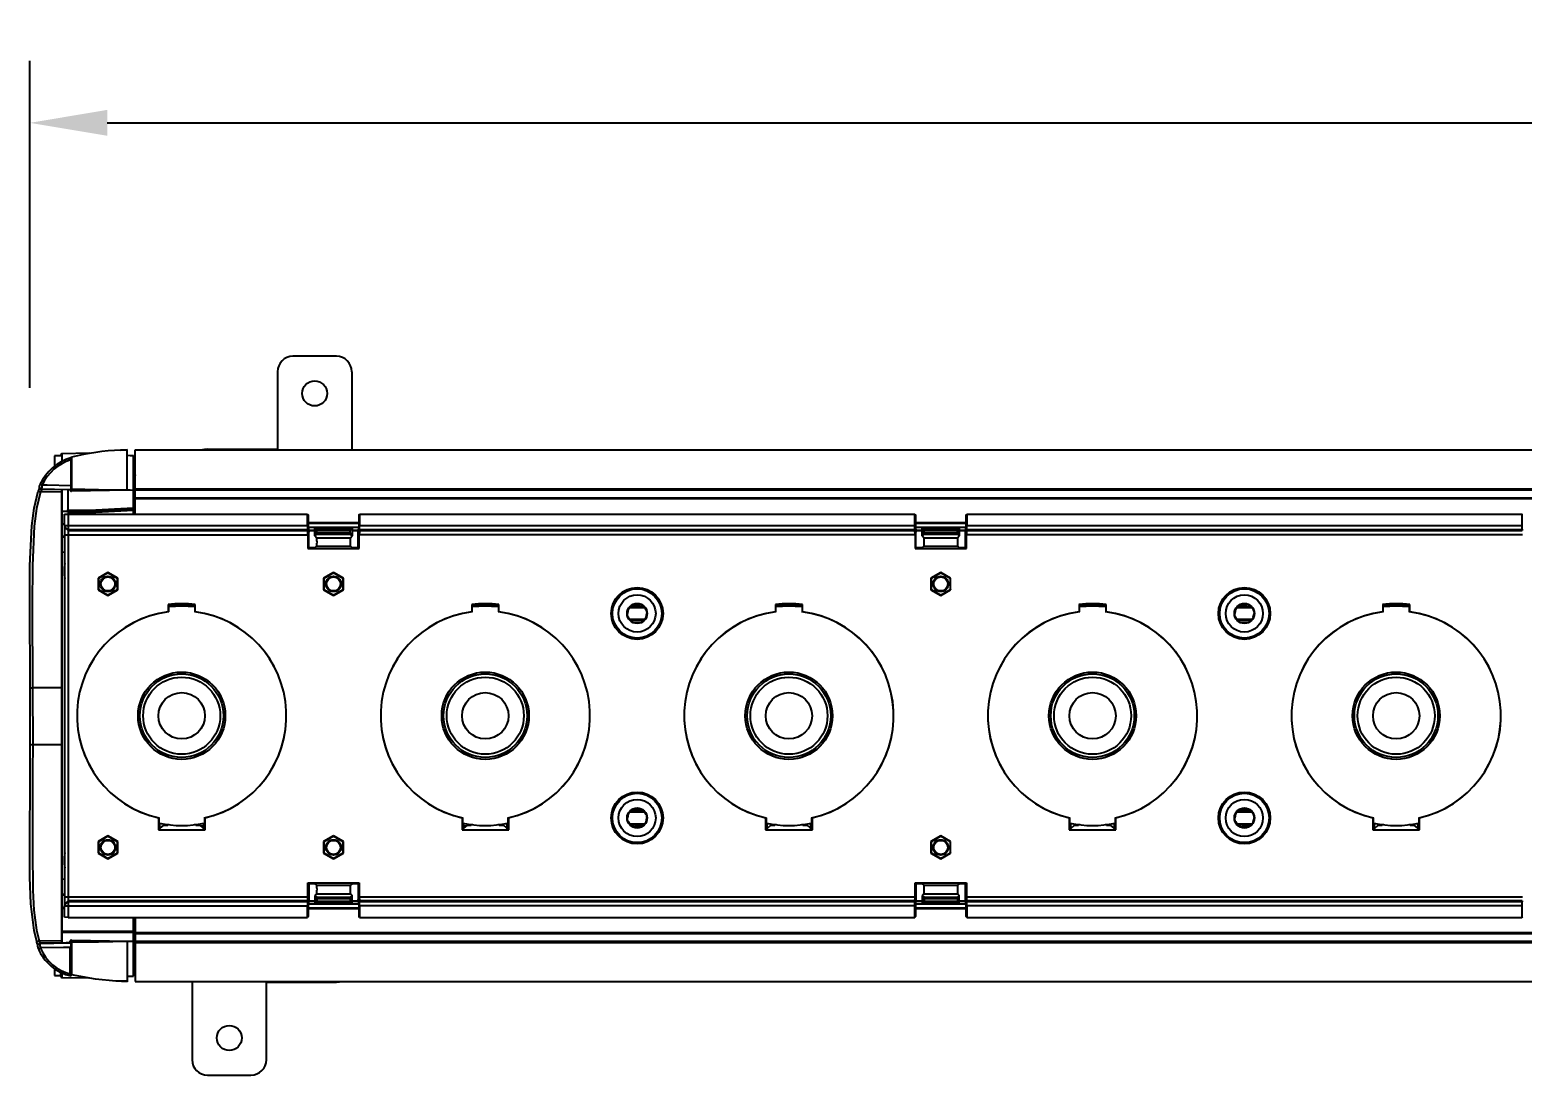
# Model space of a CAD drawing. Header units: inches. Extents: x 2.5 to 102.3, y 2 to 82.2.
# Drawn here: x 2.51 to 14.55, y 5.64 to 14.07 of the extents above; entities that cross this region are included whole.
import ezdxf

# ---------------------------------------------------------------- set-up
doc = ezdxf.new("R2010")
doc.units = ezdxf.units.IN
doc.header["$MEASUREMENT"] = 0
doc.layers.add('DIM', color=1, linetype='Continuous')
doc.styles.add('Arial', font='arial.ttf')
doc.dimstyles.new('ETC EU Metric & ANSI.50 Stacked', dxfattribs={"dimscale": 2.666667, "dimtxt": 0.5, "dimasz": 0.625, "dimexe": 0.5, "dimexo": 0.5, "dimgap": 0.166667, "dimtad": 0, "dimtih": 1, "dimtoh": 1, "dimdec": 0, "dimlfac": 25.4, "dimzin": 4, "dimdsep": 46, "dimtxsty": 'Arial', "dimcen": 0.25, "dimadec": 0, "dimazin": 0, "dimtfac": 0.75, "dimtdec": 0, "dimtofl": 0, "dimtmove": 0, "dimatfit": 3, "dimfxl": 1, "dimtolj": 1, "dimtzin": 0, "dimarcsym": 0})

# ---------------------------------------------------------------- blocks, each defined once
blk = doc.blocks.new('*D1')
at = {"layer": 'Defpoints', "color": 0, "transparency": 16777216}
for p in [(80.911, 13.319), (2.513, 10.68), (80.911, 10.68)]:
    blk.add_point(p, dxfattribs=at)
at = {"layer": 'DIM', "color": 0, "lineweight": -2, "transparency": 16777216}
for p, q in [((2.513, 11.18), (2.513, 13.819)), ((80.911, 11.18), (80.911, 13.819)), ((3.138, 13.319), (40.247, 13.319)), ((80.286, 13.319), (43.177, 13.319))]:
    blk.add_line(p, q, dxfattribs=at)
at = {"layer": 'DIM', "color": 0, "transparency": 16777216}
for points in [[(3.138, 13.424), (3.138, 13.215), (2.513, 13.319)], [(80.286, 13.424), (80.286, 13.215), (80.911, 13.319)]]:
    blk.add_solid(points, dxfattribs=at)
at = {"layer": 'DIM', "color": 0, "transparency": 16777216, "char_height": 0.5, "attachment_point": 5, "style": 'Arial'}
for s, insert in [('\\A1;1991mm', (41.712, 13.741)), ('\\A1;[78.40"]', (41.712, 12.832))]:
    blk.add_mtext(s, dxfattribs=dict(at, insert=insert))

msp = doc.modelspace()

# ---------------------------------------------------------------- linework, layer by layer
for p, q in [((4.986, 11.436), (4.636, 11.436)), ((4.511, 11.311), (4.511, 10.686)), ((5.111, 11.311), (5.111, 10.68)), ((2.762, 10.634), (2.712, 10.634)), ((2.712, 10.634), (2.712, 10.543)), ((2.762, 10.632), (2.762, 10.639)), ((2.995, 10.653), (2.771, 10.649)), ((2.771, 10.649), (2.771, 10.588)), ((2.772, 10.604), (2.772, 10.588)), ((2.844, 10.617), (2.844, 10.367)), ((2.846, 10.62), (2.848, 10.621)), ((3.245, 10.679), (3.298, 10.683)), ((3.298, 10.678), (3.245, 10.679)), ((3.298, 10.355), (3.298, 10.683)), ((3.348, 10.354), (3.348, 10.636)), ((3.363, 10.68), (80.063, 10.68)), ((3.363, 10.163), (3.363, 10.68)), ((3.947, 10.686), (4.511, 10.686)), ((2.772, 10.574), (2.772, 10.569)), ((3.348, 10.518), (3.363, 10.519)), ((2.768, 10.359), (2.768, 6.703)), ((2.772, 10.359), (2.772, 6.702)), ((2.819, 10.358), (2.819, 10.194)), ((2.838, 10.357), (2.838, 10.359)), ((2.838, 10.357), (2.849, 10.357)), ((2.848, 10.363), (2.848, 10.363)), ((2.849, 10.363), (2.849, 10.357)), ((2.849, 10.357), (3.023, 10.36)), ((3.348, 10.418), (3.363, 10.419)), ((3.361, 10.409), (3.348, 10.408)), ((3.348, 10.406), (3.362, 10.407)), ((3.363, 10.395), (3.348, 10.393)), ((3.348, 10.361), (3.363, 10.361)), ((3.363, 10.367), (80.063, 10.367)), ((2.768, 10.339), (2.599, 10.342)), ((3.31, 10.355), (2.849, 10.347)), ((3.363, 10.351), (3.348, 10.351)), ((3.348, 10.163), (3.348, 10.347)), ((80.063, 10.355), (3.363, 10.355)), ((3.363, 10.295), (80.063, 10.295)), ((80.063, 10.285), (3.363, 10.285)), ((2.993, 10.184), (2.772, 10.184)), ((2.793, 10.161), (2.823, 10.163)), ((2.793, 10.07), (2.793, 10.161)), ((2.819, 10.194), (2.994, 10.194)), ((2.993, 10.174), (2.822, 10.174)), ((2.822, 10.174), (2.822, 10.163)), ((2.823, 10.163), (2.823, 6.909)), ((2.823, 10.163), (4.753, 10.163)), ((3.348, 10.202), (2.993, 10.184)), ((3.348, 10.192), (2.993, 10.174)), ((2.993, 10.184), (2.993, 10.184)), ((2.994, 10.194), (3.348, 10.212)), ((3.348, 10.221), (3.363, 10.221)), ((3.363, 10.211), (3.348, 10.211)), ((4.753, 10.07), (4.753, 10.163)), ((4.753, 10.163), (4.758, 10.157)), ((4.758, 10.157), (4.758, 10.068)), ((5.169, 10.157), (5.174, 10.163)), ((5.169, 10.068), (5.169, 10.157)), ((5.174, 10.163), (5.174, 10.07)), ((5.174, 10.163), (9.653, 10.163)), ((9.653, 10.07), (9.653, 10.163)), ((9.653, 10.163), (9.658, 10.157)), ((9.658, 10.157), (9.658, 10.068)), ((10.069, 10.157), (10.074, 10.163)), ((10.069, 10.068), (10.069, 10.157)), ((10.074, 10.163), (10.074, 10.07)), ((10.074, 10.163), (14.553, 10.163)), ((14.553, 10.163), (14.553, 10.07)), ((14.558, 10.157), (14.553, 10.163)), ((2.793, 10.082), (2.772, 10.081)), ((2.793, 10.07), (4.753, 10.07)), ((2.794, 10.061), (2.823, 10.036)), ((2.794, 10.055), (2.794, 10.061)), ((2.794, 10.055), (2.823, 10.03)), ((2.796, 9.996), (4.756, 9.996)), ((2.796, 7.076), (2.796, 9.996)), ((4.754, 10.036), (2.823, 10.036)), ((2.823, 10.03), (4.755, 10.03)), ((4.755, 10.03), (4.754, 10.036)), ((4.756, 9.996), (4.756, 9.884)), ((4.758, 10.096), (5.169, 10.096)), ((5.169, 10.087), (4.758, 10.087)), ((4.758, 10.068), (4.763, 10.018)), ((4.759, 10.057), (5.168, 10.057)), ((5.168, 10.055), (4.759, 10.055)), ((4.762, 10.034), (4.813, 10.034)), ((4.762, 10.031), (4.813, 10.031)), ((4.763, 9.891), (4.763, 10.018)), ((4.813, 9.986), (4.813, 10.055)), ((4.813, 9.986), (4.828, 10.001)), ((4.828, 10.041), (4.814, 10.055)), ((4.828, 10.041), (5.098, 10.041)), ((4.828, 10.001), (5.098, 10.001)), ((4.829, 10.011), (4.829, 10.031)), ((4.829, 10.031), (5.098, 10.031)), ((4.829, 10.011), (5.098, 10.011)), ((5.098, 10.041), (5.113, 10.055)), ((5.098, 10.011), (5.098, 10.031)), ((5.113, 9.986), (5.098, 10.001)), ((5.113, 10.055), (5.113, 9.986)), ((5.113, 10.034), (5.165, 10.034)), ((5.113, 10.031), (5.165, 10.031)), ((5.163, 10.018), (5.169, 10.068)), ((5.163, 9.891), (5.163, 10.018)), ((5.171, 9.884), (5.171, 9.996)), ((9.656, 9.996), (5.171, 9.996)), ((5.173, 10.036), (5.172, 10.03)), ((5.172, 10.03), (9.655, 10.03)), ((9.654, 10.036), (5.173, 10.036)), ((5.174, 10.07), (9.653, 10.07)), ((9.655, 10.03), (9.654, 10.036)), ((9.656, 9.996), (9.656, 9.884)), ((9.658, 10.096), (10.069, 10.096)), ((10.069, 10.087), (9.658, 10.087)), ((9.658, 10.068), (9.663, 10.018)), ((9.659, 10.057), (10.068, 10.057)), ((10.068, 10.055), (9.659, 10.055)), ((9.662, 10.034), (9.713, 10.034)), ((9.662, 10.031), (9.713, 10.031)), ((9.663, 9.891), (9.663, 10.018)), ((9.713, 9.986), (9.713, 10.055)), ((9.713, 9.986), (9.728, 10.001)), ((9.728, 10.041), (9.714, 10.055)), ((9.728, 10.041), (9.998, 10.041)), ((9.728, 10.001), (9.998, 10.001)), ((9.729, 10.031), (9.998, 10.031)), ((9.729, 10.011), (9.729, 10.031)), ((9.729, 10.011), (9.998, 10.011)), ((9.998, 10.041), (10.013, 10.055)), ((9.998, 10.011), (9.998, 10.031)), ((10.013, 9.986), (9.998, 10.001)), ((10.013, 10.055), (10.013, 9.986)), ((10.013, 10.034), (10.065, 10.034)), ((10.013, 10.031), (10.065, 10.031)), ((10.063, 10.018), (10.069, 10.068)), ((10.063, 9.891), (10.063, 10.018)), ((10.071, 9.884), (10.071, 9.996)), ((14.556, 9.996), (10.071, 9.996)), ((10.073, 10.036), (10.072, 10.03)), ((10.072, 10.03), (14.555, 10.03)), ((14.554, 10.036), (10.073, 10.036)), ((10.074, 10.07), (14.553, 10.07)), ((14.554, 10.036), (14.555, 10.03)), ((2.772, 9.984), (2.796, 9.986)), ((2.796, 9.976), (2.772, 9.975)), ((4.756, 9.884), (4.763, 9.891)), ((4.756, 9.884), (5.171, 9.884)), ((4.813, 9.891), (4.763, 9.891)), ((4.827, 9.972), (4.813, 9.986)), ((4.813, 9.891), (4.827, 9.903)), ((4.827, 9.972), (5.099, 9.972)), ((4.827, 9.903), (5.099, 9.903)), ((5.099, 9.972), (5.113, 9.986)), ((5.113, 9.891), (5.099, 9.903)), ((5.163, 9.891), (5.113, 9.891)), ((5.171, 9.884), (5.163, 9.891)), ((9.656, 9.884), (9.663, 9.891)), ((9.656, 9.884), (10.071, 9.884)), ((9.713, 9.891), (9.663, 9.891)), ((9.727, 9.972), (9.713, 9.986)), ((9.713, 9.891), (9.727, 9.903)), ((9.727, 9.972), (9.999, 9.972)), ((9.727, 9.903), (9.999, 9.903)), ((9.999, 9.972), (10.013, 9.986)), ((10.013, 9.891), (9.999, 9.903)), ((10.063, 9.891), (10.013, 9.891)), ((10.071, 9.884), (10.063, 9.891)), ((2.772, 9.856), (2.796, 9.857)), ((3.143, 9.691), (3.063, 9.645)), ((3.063, 9.645), (3.063, 9.552)), ((3.066, 9.643), (3.063, 9.645)), ((3.143, 9.688), (3.066, 9.643)), ((3.066, 9.643), (3.066, 9.554)), ((3.223, 9.645), (3.143, 9.691)), ((3.143, 9.688), (3.143, 9.691)), ((3.221, 9.643), (3.143, 9.688)), ((3.221, 9.643), (3.223, 9.645)), ((3.221, 9.554), (3.221, 9.643)), ((3.223, 9.552), (3.223, 9.645)), ((4.963, 9.691), (4.883, 9.645)), ((4.883, 9.645), (4.883, 9.552)), ((4.886, 9.643), (4.883, 9.645)), ((4.963, 9.688), (4.886, 9.643)), ((4.886, 9.643), (4.886, 9.554)), ((5.043, 9.645), (4.963, 9.691)), ((4.963, 9.688), (4.963, 9.691)), ((5.041, 9.643), (4.963, 9.688)), ((5.041, 9.643), (5.043, 9.645)), ((5.041, 9.554), (5.041, 9.643)), ((5.043, 9.552), (5.043, 9.645)), ((9.863, 9.691), (9.783, 9.645)), ((9.783, 9.645), (9.783, 9.552)), ((9.786, 9.643), (9.783, 9.645)), ((9.863, 9.688), (9.786, 9.643)), ((9.786, 9.643), (9.786, 9.554)), ((9.943, 9.645), (9.863, 9.691)), ((9.863, 9.688), (9.863, 9.691)), ((9.941, 9.643), (9.863, 9.688)), ((9.941, 9.643), (9.943, 9.645)), ((9.941, 9.554), (9.941, 9.643)), ((9.943, 9.552), (9.943, 9.645)), ((2.772, 9.534), (2.768, 9.534)), ((3.066, 9.554), (3.063, 9.552)), ((3.063, 9.552), (3.143, 9.506)), ((3.066, 9.554), (3.143, 9.509)), ((3.143, 9.509), (3.221, 9.554)), ((3.143, 9.506), (3.223, 9.552)), ((3.221, 9.554), (3.223, 9.552)), ((4.886, 9.554), (4.883, 9.552)), ((4.883, 9.552), (4.963, 9.506)), ((4.886, 9.554), (4.963, 9.509)), ((4.963, 9.509), (5.041, 9.554)), ((4.963, 9.506), (5.043, 9.552)), ((5.041, 9.554), (5.043, 9.552)), ((9.786, 9.554), (9.783, 9.552)), ((9.783, 9.552), (9.863, 9.506)), ((9.786, 9.554), (9.863, 9.509)), ((9.863, 9.509), (9.941, 9.554)), ((9.863, 9.506), (9.943, 9.552)), ((9.941, 9.554), (9.943, 9.552)), ((3.143, 9.509), (3.143, 9.506)), ((3.629, 9.433), (3.629, 9.374)), ((3.638, 9.424), (3.629, 9.433)), ((3.633, 9.374), (3.633, 9.421)), ((3.637, 9.416), (3.738, 9.422)), ((3.64, 9.424), (3.64, 9.424)), ((3.64, 9.424), (3.64, 9.416)), ((3.738, 9.422), (3.84, 9.416)), ((3.837, 9.424), (3.837, 9.424)), ((3.837, 9.416), (3.837, 9.424)), ((3.838, 9.424), (3.848, 9.433)), ((3.844, 9.421), (3.844, 9.374)), ((3.848, 9.374), (3.848, 9.433)), ((4.963, 9.509), (4.963, 9.506)), ((6.079, 9.433), (6.079, 9.374)), ((6.088, 9.424), (6.079, 9.433)), ((6.083, 9.374), (6.083, 9.421)), ((6.087, 9.416), (6.188, 9.422)), ((6.09, 9.424), (6.09, 9.424)), ((6.09, 9.424), (6.09, 9.416)), ((6.188, 9.422), (6.29, 9.416)), ((6.287, 9.424), (6.287, 9.424)), ((6.287, 9.416), (6.287, 9.424)), ((6.288, 9.424), (6.298, 9.433)), ((6.294, 9.421), (6.294, 9.374)), ((6.298, 9.374), (6.298, 9.433)), ((7.352, 9.409), (7.473, 9.409)), ((7.384, 9.433), (7.359, 9.417)), ((7.47, 9.414), (7.363, 9.414)), ((7.365, 9.416), (7.469, 9.416)), ((7.379, 9.43), (7.434, 9.43)), ((7.382, 9.432), (7.43, 9.432)), ((7.444, 9.433), (7.414, 9.439)), ((7.486, 9.39), (7.469, 9.416)), ((8.529, 9.433), (8.529, 9.374)), ((8.538, 9.424), (8.529, 9.433)), ((8.533, 9.374), (8.533, 9.421)), ((8.537, 9.416), (8.638, 9.422)), ((8.54, 9.424), (8.54, 9.424)), ((8.54, 9.424), (8.54, 9.416)), ((8.638, 9.422), (8.74, 9.416)), ((8.737, 9.424), (8.737, 9.424)), ((8.737, 9.416), (8.737, 9.424)), ((8.738, 9.424), (8.748, 9.433)), ((8.744, 9.421), (8.744, 9.374)), ((8.748, 9.374), (8.748, 9.433)), ((9.863, 9.509), (9.863, 9.506)), ((10.979, 9.433), (10.979, 9.374)), ((10.988, 9.424), (10.979, 9.433)), ((10.983, 9.374), (10.983, 9.421)), ((10.987, 9.416), (11.088, 9.422)), ((10.99, 9.424), (10.99, 9.424)), ((10.99, 9.424), (10.99, 9.416)), ((11.088, 9.422), (11.19, 9.416)), ((11.187, 9.424), (11.187, 9.424)), ((11.187, 9.416), (11.187, 9.424)), ((11.188, 9.424), (11.198, 9.433)), ((11.194, 9.421), (11.194, 9.374)), ((11.198, 9.374), (11.198, 9.433)), ((12.252, 9.409), (12.373, 9.409)), ((12.284, 9.433), (12.259, 9.417)), ((12.37, 9.414), (12.263, 9.414)), ((12.265, 9.416), (12.369, 9.416)), ((12.279, 9.43), (12.334, 9.43)), ((12.282, 9.432), (12.33, 9.432)), ((12.344, 9.433), (12.314, 9.439)), ((12.386, 9.39), (12.369, 9.416)), ((13.429, 9.433), (13.429, 9.374)), ((13.438, 9.424), (13.429, 9.433)), ((13.433, 9.374), (13.433, 9.421)), ((13.437, 9.416), (13.538, 9.422)), ((13.44, 9.424), (13.44, 9.424)), ((13.44, 9.424), (13.44, 9.416)), ((13.538, 9.422), (13.64, 9.416)), ((13.637, 9.424), (13.637, 9.424)), ((13.637, 9.416), (13.637, 9.424)), ((13.638, 9.424), (13.648, 9.433)), ((13.644, 9.421), (13.644, 9.374)), ((13.648, 9.374), (13.648, 9.433)), ((7.342, 9.392), (7.335, 9.362)), ((7.341, 9.332), (7.358, 9.306)), ((7.353, 9.314), (7.476, 9.314)), ((7.356, 9.309), (7.471, 9.309)), ((7.469, 9.306), (7.358, 9.306)), ((7.377, 9.292), (7.448, 9.292)), ((7.383, 9.289), (7.413, 9.283)), ((7.443, 9.289), (7.468, 9.306)), ((12.242, 9.392), (12.235, 9.362)), ((12.241, 9.332), (12.258, 9.306)), ((12.253, 9.314), (12.376, 9.314)), ((12.256, 9.309), (12.371, 9.309)), ((12.369, 9.306), (12.258, 9.306)), ((12.277, 9.292), (12.348, 9.292)), ((12.283, 9.289), (12.313, 9.283)), ((12.343, 9.289), (12.368, 9.306)), ((2.516, 8.3), (2.516, 8.762)), ((2.768, 8.761), (2.535, 8.762)), ((2.535, 8.762), (2.536, 8.301)), ((2.768, 8.301), (2.536, 8.301)), ((3.55, 7.712), (3.55, 7.615)), ((3.556, 7.664), (3.556, 7.712)), ((3.921, 7.712), (3.921, 7.664)), ((3.927, 7.615), (3.927, 7.712)), ((6, 7.712), (6, 7.615)), ((6.006, 7.664), (6.006, 7.712)), ((6.371, 7.712), (6.371, 7.664)), ((6.377, 7.615), (6.377, 7.712)), ((7.342, 7.742), (7.335, 7.712)), ((7.474, 7.758), (7.351, 7.758)), ((7.353, 7.761), (7.472, 7.761)), ((7.47, 7.764), (7.356, 7.764)), ((7.358, 7.766), (7.469, 7.766)), ((7.384, 7.783), (7.359, 7.767)), ((7.379, 7.78), (7.45, 7.78)), ((7.444, 7.783), (7.414, 7.789)), ((7.486, 7.74), (7.469, 7.766)), ((8.45, 7.712), (8.45, 7.615)), ((8.456, 7.664), (8.456, 7.712)), ((8.821, 7.712), (8.821, 7.664)), ((8.827, 7.615), (8.827, 7.712)), ((10.9, 7.712), (10.9, 7.615)), ((10.906, 7.664), (10.906, 7.712)), ((11.271, 7.712), (11.271, 7.664)), ((11.277, 7.615), (11.277, 7.712)), ((12.242, 7.742), (12.235, 7.712)), ((12.374, 7.758), (12.251, 7.758)), ((12.253, 7.761), (12.372, 7.761)), ((12.37, 7.764), (12.256, 7.764)), ((12.258, 7.766), (12.369, 7.766)), ((12.284, 7.783), (12.259, 7.767)), ((12.279, 7.78), (12.35, 7.78)), ((12.344, 7.783), (12.314, 7.789)), ((12.386, 7.74), (12.369, 7.766)), ((13.35, 7.712), (13.35, 7.615)), ((13.356, 7.664), (13.356, 7.712)), ((13.721, 7.712), (13.721, 7.664)), ((13.727, 7.615), (13.727, 7.712)), ((3.55, 7.615), (3.563, 7.628)), ((3.55, 7.615), (3.927, 7.615)), ((3.563, 7.628), (3.563, 7.66)), ((3.565, 7.63), (3.593, 7.654)), ((3.593, 7.654), (3.593, 7.662)), ((3.593, 7.654), (3.625, 7.654)), ((3.851, 7.654), (3.884, 7.654)), ((3.884, 7.654), (3.884, 7.662)), ((3.912, 7.63), (3.884, 7.654)), ((3.913, 7.644), (3.896, 7.644)), ((3.913, 7.66), (3.913, 7.628)), ((3.927, 7.615), (3.913, 7.628)), ((6, 7.615), (6.013, 7.628)), ((6, 7.615), (6.377, 7.615)), ((6.013, 7.628), (6.013, 7.66)), ((6.031, 7.644), (6.013, 7.644)), ((6.015, 7.63), (6.043, 7.654)), ((6.043, 7.654), (6.043, 7.662)), ((6.043, 7.654), (6.075, 7.654)), ((6.301, 7.654), (6.334, 7.654)), ((6.334, 7.654), (6.334, 7.662)), ((6.362, 7.63), (6.334, 7.654)), ((6.363, 7.66), (6.363, 7.628)), ((6.377, 7.615), (6.363, 7.628)), ((7.341, 7.682), (7.358, 7.656)), ((7.353, 7.663), (7.475, 7.663)), ((7.356, 7.659), (7.464, 7.659)), ((7.462, 7.656), (7.358, 7.656)), ((7.383, 7.639), (7.413, 7.633)), ((7.393, 7.642), (7.448, 7.642)), ((7.397, 7.641), (7.445, 7.641)), ((7.443, 7.639), (7.468, 7.656)), ((8.45, 7.615), (8.463, 7.628)), ((8.45, 7.615), (8.827, 7.615)), ((8.463, 7.628), (8.463, 7.66)), ((8.465, 7.63), (8.493, 7.654)), ((8.493, 7.654), (8.493, 7.662)), ((8.493, 7.654), (8.525, 7.654)), ((8.751, 7.654), (8.784, 7.654)), ((8.784, 7.654), (8.784, 7.662)), ((8.812, 7.63), (8.784, 7.654)), ((8.813, 7.66), (8.813, 7.628)), ((8.827, 7.615), (8.813, 7.628)), ((10.9, 7.615), (10.913, 7.628)), ((10.9, 7.615), (11.277, 7.615)), ((10.913, 7.628), (10.913, 7.66)), ((10.915, 7.63), (10.943, 7.654)), ((10.943, 7.654), (10.943, 7.662)), ((10.943, 7.654), (10.975, 7.654)), ((11.201, 7.654), (11.234, 7.654)), ((11.234, 7.654), (11.234, 7.662)), ((11.262, 7.63), (11.234, 7.654)), ((11.263, 7.66), (11.263, 7.628)), ((11.277, 7.615), (11.263, 7.628)), ((12.241, 7.682), (12.258, 7.656)), ((12.253, 7.663), (12.375, 7.663)), ((12.256, 7.659), (12.364, 7.659)), ((12.362, 7.656), (12.258, 7.656)), ((12.283, 7.639), (12.313, 7.633)), ((12.293, 7.642), (12.348, 7.642)), ((12.297, 7.641), (12.345, 7.641)), ((12.343, 7.639), (12.368, 7.656)), ((13.35, 7.615), (13.363, 7.628)), ((13.35, 7.615), (13.727, 7.615)), ((13.363, 7.628), (13.363, 7.66)), ((13.365, 7.63), (13.393, 7.654)), ((13.393, 7.654), (13.393, 7.662)), ((13.393, 7.654), (13.425, 7.654)), ((13.651, 7.654), (13.684, 7.654)), ((13.684, 7.654), (13.684, 7.662)), ((13.712, 7.63), (13.684, 7.654)), ((13.713, 7.66), (13.713, 7.628)), ((13.727, 7.615), (13.713, 7.628)), ((2.768, 7.529), (2.772, 7.529)), ((3.143, 7.566), (3.063, 7.52)), ((3.063, 7.52), (3.063, 7.427)), ((3.066, 7.518), (3.063, 7.52)), ((3.143, 7.563), (3.066, 7.518)), ((3.066, 7.518), (3.066, 7.429)), ((3.223, 7.52), (3.143, 7.566)), ((3.143, 7.563), (3.143, 7.566)), ((3.221, 7.518), (3.143, 7.563)), ((3.221, 7.518), (3.223, 7.52)), ((3.221, 7.429), (3.221, 7.518)), ((3.223, 7.427), (3.223, 7.52)), ((4.963, 7.566), (4.883, 7.52)), ((4.883, 7.52), (4.883, 7.427)), ((4.886, 7.518), (4.883, 7.52)), ((4.963, 7.563), (4.886, 7.518)), ((4.886, 7.518), (4.886, 7.429)), ((5.043, 7.52), (4.963, 7.566)), ((4.963, 7.563), (4.963, 7.566)), ((5.041, 7.518), (4.963, 7.563)), ((5.041, 7.518), (5.043, 7.52)), ((5.041, 7.429), (5.041, 7.518)), ((5.043, 7.427), (5.043, 7.52)), ((9.863, 7.566), (9.783, 7.52)), ((9.783, 7.52), (9.783, 7.427)), ((9.786, 7.518), (9.783, 7.52)), ((9.863, 7.563), (9.786, 7.518)), ((9.786, 7.518), (9.786, 7.429)), ((9.943, 7.52), (9.863, 7.566)), ((9.863, 7.563), (9.863, 7.566)), ((9.941, 7.518), (9.863, 7.563)), ((9.941, 7.518), (9.943, 7.52)), ((9.941, 7.429), (9.941, 7.518)), ((9.943, 7.427), (9.943, 7.52)), ((3.066, 7.429), (3.063, 7.427)), ((3.063, 7.427), (3.143, 7.381)), ((3.066, 7.429), (3.143, 7.384)), ((3.143, 7.384), (3.221, 7.429)), ((3.143, 7.381), (3.223, 7.427)), ((3.143, 7.384), (3.143, 7.381)), ((3.221, 7.429), (3.223, 7.427)), ((4.886, 7.429), (4.883, 7.427)), ((4.883, 7.427), (4.963, 7.381)), ((4.886, 7.429), (4.963, 7.384)), ((4.963, 7.384), (5.041, 7.429)), ((4.963, 7.381), (5.043, 7.427)), ((4.963, 7.384), (4.963, 7.381)), ((5.041, 7.429), (5.043, 7.427)), ((9.786, 7.429), (9.783, 7.427)), ((9.783, 7.427), (9.863, 7.381)), ((9.786, 7.429), (9.863, 7.384)), ((9.863, 7.384), (9.941, 7.429)), ((9.863, 7.381), (9.943, 7.427)), ((9.863, 7.384), (9.863, 7.381)), ((9.941, 7.429), (9.943, 7.427)), ((2.796, 7.215), (2.772, 7.216)), ((4.756, 7.076), (4.756, 7.189)), ((4.756, 7.189), (4.763, 7.181)), ((4.756, 7.189), (5.171, 7.189)), ((4.763, 7.181), (4.763, 7.054)), ((4.813, 7.181), (4.763, 7.181)), ((4.813, 7.181), (4.827, 7.17)), ((4.827, 7.17), (5.099, 7.17)), ((5.113, 7.181), (5.099, 7.17)), ((5.163, 7.181), (5.113, 7.181)), ((5.171, 7.189), (5.163, 7.181)), ((5.163, 7.181), (5.163, 7.054)), ((5.171, 7.189), (5.171, 7.076)), ((9.656, 7.076), (9.656, 7.189)), ((9.656, 7.189), (9.663, 7.181)), ((9.656, 7.189), (10.071, 7.189)), ((9.663, 7.181), (9.663, 7.054)), ((9.713, 7.181), (9.663, 7.181)), ((9.713, 7.181), (9.727, 7.17)), ((9.727, 7.17), (9.999, 7.17)), ((10.013, 7.181), (9.999, 7.17)), ((10.063, 7.181), (10.013, 7.181)), ((10.071, 7.189), (10.063, 7.181)), ((10.063, 7.054), (10.063, 7.181)), ((10.071, 7.189), (10.071, 7.076)), ((2.772, 7.098), (2.796, 7.096)), ((2.796, 7.087), (2.772, 7.089)), ((2.772, 6.991), (2.793, 6.99)), ((2.793, 6.912), (2.793, 7.003)), ((2.793, 7.003), (4.753, 7.003)), ((2.794, 7.017), (2.823, 7.042)), ((2.794, 7.011), (2.823, 7.036)), ((2.794, 7.011), (2.794, 7.017)), ((2.796, 7.076), (4.756, 7.076)), ((4.755, 7.042), (2.823, 7.042)), ((2.823, 7.036), (4.754, 7.036)), ((4.753, 6.909), (4.753, 7.003)), ((4.754, 7.036), (4.755, 7.042)), ((4.763, 7.054), (4.758, 7.004)), ((4.758, 7.004), (4.758, 6.915)), ((4.758, 6.985), (5.169, 6.985)), ((4.759, 7.017), (5.168, 7.017)), ((5.168, 7.015), (4.759, 7.015)), ((4.813, 7.041), (4.762, 7.041)), ((4.813, 7.038), (4.762, 7.038)), ((4.827, 7.1), (4.813, 7.086)), ((4.813, 7.086), (4.813, 7.017)), ((4.813, 7.086), (4.828, 7.071)), ((4.828, 7.031), (4.814, 7.017)), ((4.827, 7.1), (5.099, 7.1)), ((4.828, 7.071), (5.098, 7.071)), ((4.828, 7.031), (5.098, 7.031)), ((4.829, 7.061), (4.829, 7.041)), ((4.829, 7.061), (5.098, 7.061)), ((4.829, 7.041), (5.098, 7.041)), ((5.113, 7.086), (5.098, 7.071)), ((5.098, 7.061), (5.098, 7.041)), ((5.098, 7.031), (5.113, 7.017)), ((5.099, 7.1), (5.113, 7.086)), ((5.113, 7.017), (5.113, 7.086)), ((5.165, 7.041), (5.113, 7.041)), ((5.165, 7.038), (5.113, 7.038)), ((5.169, 7.004), (5.163, 7.054)), ((5.169, 6.915), (5.169, 7.004)), ((5.171, 7.076), (9.656, 7.076)), ((5.172, 7.042), (5.173, 7.036)), ((9.655, 7.042), (5.172, 7.042)), ((5.173, 7.036), (9.654, 7.036)), ((5.174, 7.003), (5.174, 6.909)), ((9.653, 7.003), (5.174, 7.003)), ((9.653, 6.909), (9.653, 7.003)), ((9.654, 7.036), (9.655, 7.042)), ((9.663, 7.054), (9.658, 7.004)), ((9.658, 7.004), (9.658, 6.915)), ((9.658, 6.985), (10.069, 6.985)), ((9.659, 7.017), (10.068, 7.017)), ((10.068, 7.015), (9.659, 7.015)), ((9.713, 7.041), (9.662, 7.041)), ((9.713, 7.038), (9.662, 7.038)), ((9.727, 7.1), (9.713, 7.086)), ((9.713, 7.086), (9.713, 7.017)), ((9.713, 7.086), (9.728, 7.071)), ((9.728, 7.031), (9.714, 7.017)), ((9.727, 7.1), (9.999, 7.1)), ((9.728, 7.071), (9.998, 7.071)), ((9.728, 7.031), (9.998, 7.031)), ((9.729, 7.061), (9.729, 7.041)), ((9.729, 7.061), (9.998, 7.061)), ((9.729, 7.041), (9.998, 7.041)), ((10.013, 7.086), (9.998, 7.071)), ((9.998, 7.061), (9.998, 7.041)), ((9.998, 7.031), (10.013, 7.017)), ((9.999, 7.1), (10.013, 7.086)), ((10.013, 7.017), (10.013, 7.086)), ((10.065, 7.041), (10.013, 7.041)), ((10.065, 7.038), (10.013, 7.038)), ((10.069, 7.004), (10.063, 7.054)), ((10.069, 6.915), (10.069, 7.004)), ((10.071, 7.076), (14.556, 7.076)), ((10.072, 7.042), (10.073, 7.036)), ((14.555, 7.042), (10.072, 7.042)), ((10.073, 7.036), (14.554, 7.036)), ((14.553, 7.003), (10.074, 7.003)), ((10.074, 7.003), (10.074, 6.909)), ((14.553, 7.003), (14.553, 6.909)), ((14.555, 7.042), (14.554, 7.036)), ((2.793, 6.98), (2.772, 6.981)), ((2.823, 6.909), (2.793, 6.912)), ((2.823, 6.909), (4.753, 6.909)), ((3.348, 6.725), (3.348, 6.909)), ((3.363, 6.909), (3.363, 6.393)), ((4.758, 6.915), (4.753, 6.909)), ((5.169, 6.977), (4.758, 6.977)), ((5.174, 6.909), (5.169, 6.915)), ((5.174, 6.909), (9.653, 6.909)), ((9.658, 6.915), (9.653, 6.909)), ((10.069, 6.977), (9.658, 6.977)), ((10.074, 6.909), (10.069, 6.915)), ((10.074, 6.909), (14.553, 6.909)), ((14.553, 6.909), (14.558, 6.915)), ((2.772, 6.797), (3.348, 6.797)), ((3.348, 6.787), (2.772, 6.787)), ((3.348, 6.861), (3.363, 6.861)), ((3.363, 6.851), (3.348, 6.851)), ((3.363, 6.787), (80.063, 6.787)), ((80.063, 6.777), (3.363, 6.777)), ((2.587, 6.72), (2.768, 6.723)), ((2.591, 6.699), (2.594, 6.699)), ((2.598, 6.7), (2.594, 6.699)), ((2.768, 6.703), (2.598, 6.7)), ((2.769, 6.702), (2.769, 6.703)), ((2.834, 6.703), (2.834, 6.703)), ((2.838, 6.716), (2.849, 6.716)), ((2.838, 6.702), (2.838, 6.716)), ((2.838, 6.696), (2.838, 6.7)), ((2.838, 6.455), (2.838, 6.673)), ((2.844, 6.693), (2.844, 6.436)), ((2.848, 6.71), (2.848, 6.445)), ((2.848, 6.71), (2.848, 6.71)), ((2.849, 6.726), (3.31, 6.718)), ((2.849, 6.716), (2.849, 6.71)), ((3.023, 6.713), (2.849, 6.716)), ((3.298, 6.717), (3.298, 6.389)), ((3.348, 6.721), (3.363, 6.721)), ((3.348, 6.436), (3.348, 6.718)), ((3.363, 6.711), (3.348, 6.711)), ((3.348, 6.665), (3.361, 6.664)), ((3.363, 6.654), (3.348, 6.655)), ((3.355, 6.678), (3.367, 6.677)), ((3.363, 6.717), (80.063, 6.717)), ((80.063, 6.705), (3.363, 6.705)), ((3.363, 6.554), (3.348, 6.555)), ((2.712, 6.498), (2.712, 6.439)), ((2.712, 6.439), (2.762, 6.439)), ((2.762, 6.433), (2.762, 6.467)), ((2.771, 6.461), (2.771, 6.423)), ((2.771, 6.423), (2.99, 6.42)), ((2.844, 6.446), (2.846, 6.445)), ((2.848, 6.445), (2.846, 6.445)), ((3.298, 6.394), (3.206, 6.395)), ((3.298, 6.389), (3.206, 6.395)), ((3.363, 6.393), (80.063, 6.393)), ((3.822, 6.393), (3.822, 5.761)), ((4.422, 6.386), (4.986, 6.386)), ((4.422, 5.761), (4.422, 6.386)), ((3.947, 5.636), (4.297, 5.636))]:
    msp.add_line(p, q)
at = {"flags": 128}
for points in [[(2.848, 10.621), (2.848, 10.61), (2.848, 10.496), (2.848, 10.363)], [(3.298, 10.637), (3.323, 10.636), (3.348, 10.636)], [(3.947, 10.686), (3.922, 10.684), (3.907, 10.68)], [(2.595, 10.402), (2.594, 10.4), (2.592, 10.395), (2.59, 10.39), (2.589, 10.388), (2.589, 10.384), (2.589, 10.38), (2.59, 10.374), (2.594, 10.368), (2.6, 10.363), (2.608, 10.362), (2.608, 10.362)], [(2.834, 10.358), (2.713, 10.36), (2.608, 10.362)], [(2.612, 10.399), (2.652, 10.398), (2.844, 10.394)], [(2.834, 10.358), (2.834, 10.358), (2.835, 10.358), (2.84, 10.36), (2.843, 10.364), (2.844, 10.367)], [(3.298, 10.355), (3.183, 10.357), (3.068, 10.359), (2.848, 10.363)], [(2.516, 8.762), (2.515, 8.791), (2.513, 9.43), (2.514, 9.749), (2.529, 10.068), (2.547, 10.21), (2.581, 10.349)], [(2.599, 10.342), (2.566, 10.207), (2.549, 10.066), (2.534, 9.749), (2.532, 9.43), (2.535, 8.762)], [(3.348, 10.354), (3.323, 10.355), (3.298, 10.355)], [(3.837, 9.424), (3.838, 9.424), (3.839, 9.424)], [(6.287, 9.424), (6.288, 9.424), (6.289, 9.424)], [(8.737, 9.424), (8.738, 9.424), (8.739, 9.424)], [(11.187, 9.424), (11.188, 9.424), (11.189, 9.424)], [(13.637, 9.424), (13.638, 9.424), (13.639, 9.424)], [(7.485, 9.331), (7.49, 9.346), (7.491, 9.361)], [(12.385, 9.331), (12.39, 9.346), (12.391, 9.361)], [(2.568, 6.714), (2.547, 6.802), (2.521, 7.017), (2.514, 7.234), (2.514, 7.451), (2.516, 8.09), (2.516, 8.3)], [(2.536, 8.301), (2.535, 8.09), (2.533, 7.451), (2.538, 7.128), (2.546, 6.966), (2.567, 6.805), (2.587, 6.72)], [(7.485, 7.681), (7.49, 7.696), (7.491, 7.711)], [(12.385, 7.681), (12.39, 7.696), (12.391, 7.711)], [(2.591, 6.699), (2.588, 6.698), (2.581, 6.694), (2.578, 6.69), (2.575, 6.685), (2.575, 6.681), (2.574, 6.678), (2.575, 6.675), (2.575, 6.673), (2.576, 6.67), (2.578, 6.665), (2.58, 6.659), (2.58, 6.658)], [(2.58, 6.659), (2.58, 6.659), (2.581, 6.658), (2.583, 6.658), (2.585, 6.658), (2.588, 6.659), (2.591, 6.659), (2.594, 6.66), (2.598, 6.662)], [(2.594, 6.699), (2.706, 6.701), (2.834, 6.703)], [(2.844, 6.666), (2.784, 6.665), (2.598, 6.662)], [(2.834, 6.703), (2.805, 6.703), (2.783, 6.702), (2.769, 6.702)], [(2.848, 6.71), (3.068, 6.713), (3.183, 6.715), (3.298, 6.717)], [(3.298, 6.717), (3.323, 6.718), (3.348, 6.718)], [(3.362, 6.665), (3.346, 6.666), (3.346, 6.666)], [(3.206, 6.395), (3.042, 6.41), (2.848, 6.445)], [(3.298, 6.436), (3.323, 6.436), (3.348, 6.436)], [(4.986, 6.386), (5.011, 6.389), (5.026, 6.393)]]:
    msp.add_lwpolyline(points, dxfattribs=at)
for centre, radius in [((4.811, 11.136), 0.101), ((3.143, 9.599), 0.062), ((3.143, 9.599), 0.0564), ((4.963, 9.599), 0.062), ((4.963, 9.599), 0.0564), ((9.863, 9.599), 0.062), ((9.863, 9.599), 0.0564), ((7.413, 9.361), 0.209), ((7.413, 9.361), 0.199), ((12.313, 9.361), 0.209), ((12.313, 9.361), 0.199), ((7.413, 9.361), 0.15), ((7.413, 9.361), 0.0809), ((7.413, 9.361), 0.08), ((7.413, 9.361), 0.078), ((12.313, 9.361), 0.15), ((12.313, 9.361), 0.0809), ((12.313, 9.361), 0.08), ((12.313, 9.361), 0.078), ((3.738, 8.536), 0.352), ((3.738, 8.536), 0.337), ((3.738, 8.536), 0.311), ((6.188, 8.536), 0.352), ((6.188, 8.536), 0.337), ((6.188, 8.536), 0.311), ((8.638, 8.536), 0.352), ((8.638, 8.536), 0.337), ((8.638, 8.536), 0.311), ((11.088, 8.536), 0.352), ((11.088, 8.536), 0.337), ((11.088, 8.536), 0.311), ((13.538, 8.536), 0.352), ((13.538, 8.536), 0.337), ((13.538, 8.536), 0.311), ((3.738, 8.536), 0.187), ((6.188, 8.536), 0.187), ((8.638, 8.536), 0.187), ((11.088, 8.536), 0.187), ((13.538, 8.536), 0.187), ((7.413, 7.711), 0.209), ((7.413, 7.711), 0.199), ((7.413, 7.711), 0.15), ((12.313, 7.711), 0.209), ((12.313, 7.711), 0.199), ((12.313, 7.711), 0.15), ((7.413, 7.711), 0.0809), ((7.413, 7.711), 0.08), ((7.413, 7.711), 0.078), ((12.313, 7.711), 0.0809), ((12.313, 7.711), 0.08), ((12.313, 7.711), 0.078), ((3.143, 7.474), 0.062), ((3.143, 7.474), 0.0564), ((4.963, 7.474), 0.062), ((4.963, 7.474), 0.0564), ((9.863, 7.474), 0.062), ((9.863, 7.474), 0.0564), ((4.122, 5.936), 0.101)]:
    msp.add_circle(centre, radius)
for centre, radius, start, end in [((4.636, 11.311), 0.125, 90, 180), ((4.986, 11.311), 0.125, 0, 90), ((2.958, 10.233), 0.401, 106.5815, 155.0115), ((2.957, 10.239), 0.379, 107.2975, 155.1811), ((2.772, 10.639), 0.01, 91, 180), ((2.849, 10.611), 0.0102, 107.5367, 180.367), ((3.346, 8.6), 2.082, 92.7739, 103.8437), ((8.285, 8.42), 6.022, 161.046, 161.3295), ((2.6, 10.381), 0.0215, 54.3914, 102.4174), ((2.488, 10.427), 0.14, 322.6435, 332.2118), ((2.756, 10.364), 0.148, 166.511, 180.9767), ((2.848, 10.357), 0.01, 180, 271), ((2.848, 10.371), 0.008, 235.2252, 270.4937), ((2.712, 10.352), 0.137, 357.9047, 2.0953), ((2.701, 10.661), 0.334, 248.8818, 252.2589), ((3.049, 9.704), 0.26, 166.5295, 193.4705), ((3.738, 8.536), 0.903, 83.0398, 96.9602), ((3.638, 9.419), 0.00493, 73.657, 95.1673), ((3.738, 8.536), 0.893, 83.6615, 96.3385), ((6.188, 8.536), 0.903, 83.0398, 96.9602), ((6.088, 9.419), 0.00491, 73.6361, 95.1597), ((6.188, 8.536), 0.893, 83.6615, 96.3385), ((8.638, 8.536), 0.903, 83.0398, 96.9602), ((8.538, 9.419), 0.00491, 73.6361, 95.1597), ((8.638, 8.536), 0.893, 83.6615, 96.3385), ((11.088, 8.536), 0.903, 83.0398, 96.9602), ((10.988, 9.419), 0.00491, 73.6254, 95.1704), ((11.088, 8.536), 0.893, 83.6615, 96.3385), ((13.538, 8.536), 0.903, 83.0398, 96.9602), ((13.438, 9.419), 0.00491, 73.6254, 95.1704), ((13.538, 8.536), 0.893, 83.6615, 96.3385), ((3.738, 8.536), 0.845, 97.4403, 257.1306), ((3.738, 8.536), 0.845, 97.1531, 257.538), ((3.738, 8.536), 0.845, 282.462, 82.8469), ((3.738, 8.536), 0.845, 282.8694, 82.5597), ((6.188, 8.536), 0.845, 97.4403, 257.1306), ((6.188, 8.536), 0.845, 97.1531, 257.538), ((6.188, 8.536), 0.845, 282.462, 82.8469), ((6.188, 8.536), 0.845, 282.8694, 82.5597), ((8.638, 8.536), 0.845, 97.4403, 257.1306), ((8.638, 8.536), 0.845, 97.1531, 257.538), ((8.638, 8.536), 0.845, 282.462, 82.8469), ((8.638, 8.536), 0.845, 282.8694, 82.5597), ((11.088, 8.536), 0.845, 97.4403, 257.1306), ((11.088, 8.536), 0.845, 97.1531, 257.538), ((11.088, 8.536), 0.845, 282.462, 82.8469), ((11.088, 8.536), 0.845, 282.8694, 82.5597), ((13.538, 8.536), 0.845, 97.4403, 257.1306), ((13.538, 8.536), 0.845, 97.1531, 257.538), ((13.538, 8.536), 0.845, 282.462, 82.8469), ((13.538, 8.536), 0.845, 282.8694, 82.5597), ((2.529, 8.895), 0.134, 264.2048, 272.6292), ((2.53, 7.982), 0.318, 89.0037, 92.5403), ((3.738, 8.536), 0.886, 258.1276, 281.8724), ((6.188, 8.536), 0.886, 258.1276, 281.8724), ((8.638, 8.536), 0.886, 258.1276, 281.8724), ((11.088, 8.536), 0.886, 258.1276, 281.8724), ((13.538, 8.536), 0.886, 258.1276, 281.8724), ((3.049, 7.368), 0.26, 166.5295, 193.4705), ((2.077, 8.42), 1.775, 286.0635, 286.6956), ((-6.582, 4.001), 9.544, 16.3447, 16.5151), ((2.928, 6.804), 0.377, 202.5227, 257.0509), ((2.478, 6.648), 0.13, 23.2167, 33.1863), ((2.761, 6.696), 0.167, 178.7795, 191.7287), ((2.927, 6.797), 0.356, 202.3579, 256.508), ((2.834, 6.696), 0.00755, 49.6116, 90.8184), ((2.834, 6.693), 0.01, 60.1003, 90.9762), ((2.848, 6.716), 0.01, 89, 180), ((2.848, 6.7), 0.00999, 93.408, 180.055), ((2.712, 6.721), 0.137, 357.9047, 2.0953), ((2.772, 6.433), 0.01, 180, 269), ((3.947, 5.761), 0.125, 180, 270), ((4.297, 5.761), 0.125, 270, 0)]:
    msp.add_arc(centre, radius, start, end)
for centre, major_axis, ratio, start_param, end_param in [((3.369, 10.449), (-0.0069, 0.0292), 0.999319, 6.068754, 6.784938), ((3.368, 10.449), (-0.0036, 0.0197), 0.9987, 0.073168, 1.391284), ((3.368, 10.436), (-0.0077, 0.0185), 0.999139, 6.143014, 7.46113), ((2.809, 10.194), (0, 0.01), 0.951506, 3.141593, 4.712389), ((2.832, 10.174), (0.0105, 0), 0.951506, 1.570796, 3.141593), ((2.993, 10.194), (-0.00026, 0.01), 0.0523, 3.142962, 4.711019), ((2.994, 10.174), (-0.00026, 0.01), 0.0523, 0.00137, 1.569427), ((2.794, 10.07), (0, 0.0105), 0.05248, 1.570796, 2.539138), ((2.792, 9.996), (0, 0.0713), 0.05248, 4.712389, 5.68073), ((4.755, 10.07), (0, 0.04), 0.069927, 1.570796, 2.582993), ((4.753, 9.996), (0, 0.04), 0.069927, 4.712389, 5.724586), ((4.828, 10.031), (0, 0.01), 0.087489, 4.712389, 6.195919), ((4.828, 10.011), (0, 0.01), 0.087489, 3.228859, 4.712389), ((5.099, 10.031), (0, 0.01), 0.087489, 0.087266, 1.570796), ((5.099, 10.011), (0, 0.01), 0.087489, 1.570796, 3.054326), ((5.174, 9.996), (0, 0.04), 0.069927, 0.558599, 1.570796), ((5.171, 10.07), (0, 0.04), 0.069927, 3.700192, 4.712389), ((9.655, 10.07), (0, 0.04), 0.069927, 1.570796, 2.582993), ((9.653, 9.996), (0, 0.04), 0.069927, 4.712389, 5.724586), ((9.728, 10.031), (0, 0.01), 0.087489, 4.712389, 6.195919), ((9.728, 10.011), (0, 0.01), 0.087489, 3.228859, 4.712389), ((9.999, 10.031), (0, 0.01), 0.087489, 0.087266, 1.570796), ((9.999, 10.011), (0, 0.01), 0.087489, 1.570796, 3.054326), ((10.074, 9.996), (0, 0.04), 0.069927, 0.558599, 1.570796), ((10.071, 10.07), (0, 0.04), 0.069927, 3.700192, 4.712389), ((14.555, 10.07), (0, 0.04), 0.069927, 1.570796, 2.582993), ((4.827, 9.937), (0, 0.035), 0.087489, 3.211406, 6.195919), ((5.1, 9.937), (0, 0.035), 0.087489, 0.087266, 3.071779), ((9.727, 9.937), (0, 0.035), 0.087489, 3.211406, 6.195919), ((10, 9.937), (0, 0.035), 0.087489, 0.087266, 3.071779), ((4.63, 8.536), (1.488, 0), 0.800731, 2.299958, 2.304621), ((2.847, 8.536), (1.488, 0), 0.800731, 0.836972, 0.841634), ((7.08, 8.536), (1.488, 0), 0.800731, 2.299958, 2.304621), ((5.297, 8.536), (1.488, 0), 0.800731, 0.836972, 0.841634), ((9.53, 8.536), (1.488, 0), 0.800731, 2.299958, 2.304621), ((7.747, 8.536), (1.488, 0), 0.800731, 0.836972, 0.841634), ((11.98, 8.536), (1.488, 0), 0.800731, 2.299958, 2.304621), ((10.197, 8.536), (1.488, 0), 0.800731, 0.836972, 0.841634), ((14.43, 8.536), (1.488, 0), 0.800731, 2.299958, 2.304621), ((12.647, 8.536), (1.488, 0), 0.800731, 0.836972, 0.841634), ((3.567, 8.536), (0.858, 0), 0.979895, 1.493818, 1.498858), ((3.91, 8.536), (0.858, 0), 0.979895, 1.642735, 1.647775), ((6.017, 8.536), (0.858, 0), 0.979895, 1.493818, 1.498858), ((6.36, 8.536), (0.858, 0), 0.979895, 1.642735, 1.647775), ((8.467, 8.536), (0.858, 0), 0.979895, 1.493818, 1.498858), ((8.81, 8.536), (0.858, 0), 0.979895, 1.642735, 1.647775), ((10.917, 8.536), (0.858, 0), 0.979895, 1.493818, 1.498858), ((11.26, 8.536), (0.858, 0), 0.979895, 1.642735, 1.647775), ((13.367, 8.536), (0.858, 0), 0.979895, 1.493818, 1.498858), ((13.71, 8.536), (0.858, 0), 0.979895, 1.642735, 1.647775), ((3.62, 8.536), (0.836, 0), 0.989844, 4.629089, 4.636353), ((3.857, 8.536), (0.836, 0), 0.989844, 4.788425, 4.795689), ((6.07, 8.536), (0.836, 0), 0.989844, 4.629089, 4.636353), ((6.307, 8.536), (0.836, 0), 0.989844, 4.788425, 4.795689), ((8.52, 8.536), (0.836, 0), 0.989844, 4.629089, 4.636353), ((8.757, 8.536), (0.836, 0), 0.989844, 4.788425, 4.795689), ((10.97, 8.536), (0.836, 0), 0.989844, 4.629089, 4.636353), ((11.207, 8.536), (0.836, 0), 0.989844, 4.788425, 4.795689), ((13.42, 8.536), (0.836, 0), 0.989844, 4.629089, 4.636353), ((13.657, 8.536), (0.836, 0), 0.989844, 4.788425, 4.795689), ((4.244, 8.536), (1.184, 0), 0.904333, 4.092801, 4.100295), ((3.555, 7.63), (0.01, 0), 0.122785, 5.766147, 6.143559), ((3.738, 7.645), (0.137, 0), 0.122792, 2.398017, 2.540061), ((3.738, 7.645), (0.137, 0), 0.122792, 0.601532, 0.743576), ((3.922, 7.63), (0.01, 0), 0.122785, 3.281219, 3.658631), ((3.233, 8.536), (1.184, 0), 0.904333, 5.324483, 5.331976), ((6.694, 8.536), (1.184, 0), 0.904333, 4.092801, 4.100295), ((6.005, 7.63), (0.01, 0), 0.122785, 5.766147, 6.143559), ((6.188, 7.645), (0.137, 0), 0.122792, 2.398015, 2.540061), ((6.188, 7.645), (0.137, 0), 0.122792, 0.601532, 0.743578), ((6.372, 7.63), (0.01, 0), 0.122785, 3.281219, 3.658631), ((5.683, 8.536), (1.184, 0), 0.904333, 5.324483, 5.331976), ((9.144, 8.536), (1.184, 0), 0.904333, 4.092801, 4.100295), ((8.455, 7.63), (0.01, 0), 0.122785, 5.766147, 6.143559), ((8.638, 7.645), (0.137, 0), 0.122792, 2.398015, 2.540061), ((8.638, 7.645), (0.137, 0), 0.122792, 0.601532, 0.743578), ((8.822, 7.63), (0.01, 0), 0.122785, 3.281219, 3.658631), ((8.133, 8.536), (1.184, 0), 0.904333, 5.324483, 5.331976), ((11.594, 8.536), (1.184, 0), 0.904333, 4.092801, 4.100295), ((10.905, 7.63), (0.01, 0), 0.122785, 5.766147, 6.143559), ((11.088, 7.645), (0.137, 0), 0.122792, 2.398012, 2.540061), ((11.088, 7.645), (0.137, 0), 0.122792, 0.601532, 0.74358), ((11.272, 7.63), (0.01, 0), 0.122785, 3.281219, 3.658631), ((10.583, 8.536), (1.184, 0), 0.904333, 5.324483, 5.331976), ((14.044, 8.536), (1.184, 0), 0.904333, 4.092801, 4.100295), ((13.355, 7.63), (0.01, 0), 0.122785, 5.766147, 6.143559), ((13.538, 7.645), (0.137, 0), 0.122792, 2.398013, 2.540061), ((13.538, 7.645), (0.137, 0), 0.122792, 0.601532, 0.743579), ((13.722, 7.63), (0.01, 0), 0.122785, 3.281219, 3.658631), ((13.033, 8.536), (1.184, 0), 0.904333, 5.324483, 5.331976), ((4.827, 7.135), (0, 0.035), 0.087489, 3.228859, 6.213372), ((5.1, 7.135), (0, 0.035), 0.087489, 0.069813, 3.054326), ((9.727, 7.135), (0, 0.035), 0.087489, 3.228859, 6.213372), ((10, 7.135), (0, 0.035), 0.087489, 0.069813, 3.054326), ((2.794, 7.003), (0, 0.0105), 0.05248, 0.602455, 1.570796), ((2.792, 7.076), (0, 0.0713), 0.05248, 3.744048, 4.712389), ((4.755, 7.003), (0, 0.04), 0.069927, 0.558599, 1.570796), ((4.753, 7.076), (0, 0.04), 0.069927, 3.700192, 4.712389), ((4.828, 7.061), (0, 0.01), 0.087489, 4.712389, 6.195919), ((4.828, 7.041), (0, 0.01), 0.087489, 3.228859, 4.712389), ((5.099, 7.061), (0, 0.01), 0.087489, 0.087266, 1.570796), ((5.099, 7.041), (0, 0.01), 0.087489, 1.570796, 3.054326), ((5.174, 7.076), (0, 0.04), 0.069927, 1.570796, 2.582993), ((5.171, 7.003), (0, 0.04), 0.069927, 4.712389, 5.724586), ((9.655, 7.003), (0, 0.04), 0.069927, 0.558599, 1.570796), ((9.653, 7.076), (0, 0.04), 0.069927, 3.700192, 4.712389), ((9.728, 7.061), (0, 0.01), 0.087489, 4.712389, 6.195919), ((9.728, 7.041), (0, 0.01), 0.087489, 3.228859, 4.712389), ((9.999, 7.061), (0, 0.01), 0.087489, 0.087266, 1.570796), ((9.999, 7.041), (0, 0.01), 0.087489, 1.570796, 3.054326), ((10.074, 7.076), (0, 0.04), 0.069927, 1.570796, 2.582993), ((10.071, 7.003), (0, 0.04), 0.069927, 4.712389, 5.724586), ((14.555, 7.003), (0, 0.04), 0.069927, 0.558599, 1.570796), ((2.759, 6.703), (0.01, 0.00017), 0.007663, 6.283052, 6.726436), ((3.368, 6.636), (0.0077, 0.0185), 0.999139, 1.963648, 3.281764), ((3.368, 6.624), (0.0036, 0.0197), 0.9987, 1.750308, 3.068424), ((3.369, 6.624), (0.0069, 0.0292), 0.999319, 2.639837, 3.356024)]:
    msp.add_ellipse(centre, major_axis=major_axis, ratio=ratio, start_param=start_param, end_param=end_param)

# ---------------------------------------------------------------- dimensions: what is measured, and where the dimension line sits
at = {"layer": 'DIM'}
dim = msp.add_linear_dim(base=(80.911, 13.319), p1=(2.513, 10.68), p2=(80.911, 10.68), dimstyle='ETC EU Metric & ANSI.50 Stacked', override={"dimpost": 'mm\\X'}, dxfattribs=at)
dim.commit()
dim.dimension.update_dxf_attribs({"geometry": '*D1', "text_midpoint": (41.712, 13.319)})

doc.saveas('drawing.dxf')
